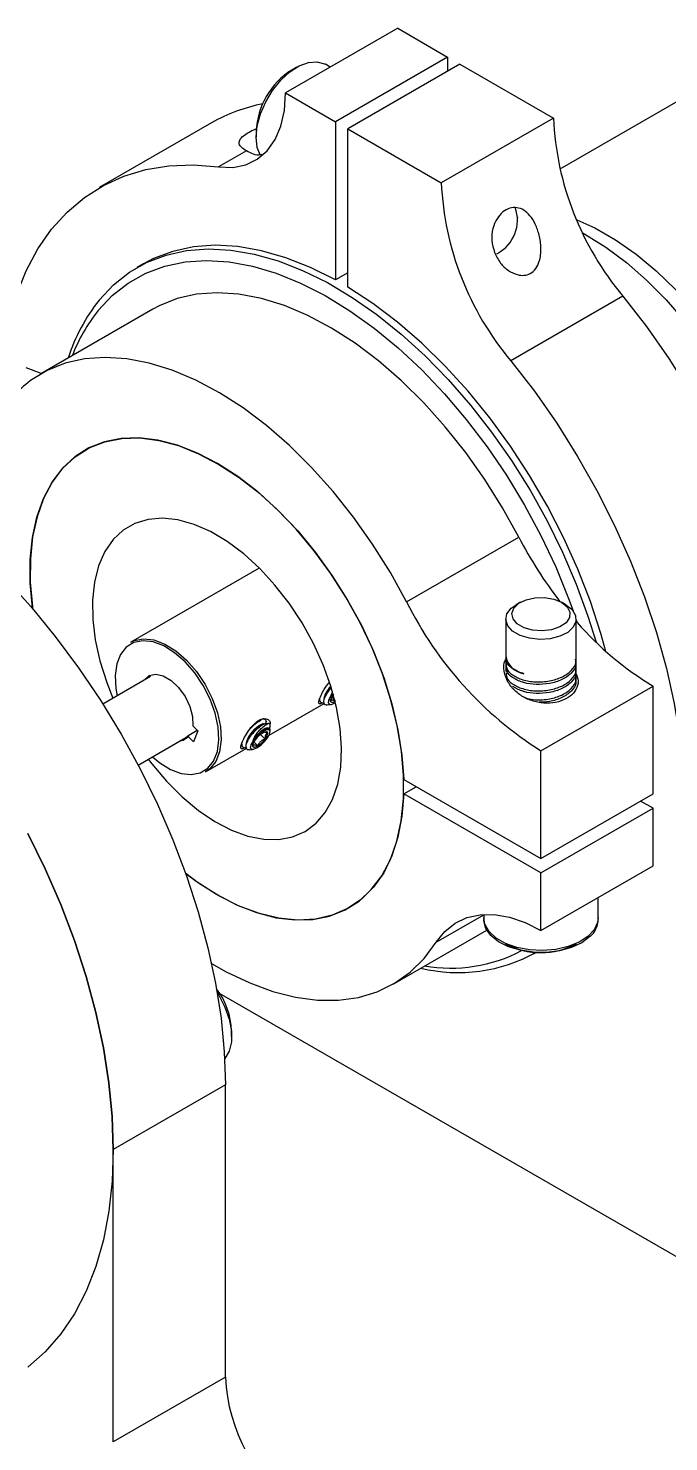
# Model space of a CAD drawing. Header units: inches. Extents: x 4.95 to 12.37, y 2.57 to 7.59.
# Drawn here: x 8.461 to 9.891, y 4.263 to 7.423 of the extents above; entities that cross this region are included whole.
import ezdxf

# ---------------------------------------------------------------- set-up
doc = ezdxf.new("R2010")
doc.units = ezdxf.units.IN
doc.header["$MEASUREMENT"] = 0

msp = doc.modelspace()

# ---------------------------------------------------------------- linework, layer by layer
at = {"color": 7, "linetype": 'Continuous', "lineweight": 25}
for p, q in [((9.2859, 7.4233), (9.0353, 7.2787)), ((9.2859, 7.4233), (9.3972, 7.359)), ((9.0603, 7.3363), (9.0492, 7.3299)), ((9.1353, 7.3364), (9.1243, 7.3427)), ((9.3972, 7.359), (9.1467, 7.2144)), ((9.4251, 7.3429), (9.1745, 7.1983)), ((9.3972, 7.359), (9.3972, 7.3269)), ((9.4251, 7.3429), (9.6338, 7.2224)), ((10.0071, 7.3156), (9.6479, 7.1083)), ((9.0353, 7.2787), (9.1467, 7.2144)), ((8.8699, 7.2116), (8.6194, 7.067)), ((9.1467, 7.2144), (9.1467, 6.8605)), ((9.6338, 7.2224), (9.3833, 7.0778)), ((8.9699, 7.1925), (8.9699, 7.1797)), ((9.1745, 6.8445), (9.1745, 7.1983)), ((9.1745, 7.1983), (9.3833, 7.0778)), ((8.9478, 7.1491), (8.8855, 7.1132)), ((9.5546, 6.9998), (9.5546, 7.0012)), ((8.7178, 6.8965), (8.7039, 6.8885)), ((9.5073, 6.9193), (9.5086, 6.92)), ((9.1745, 6.8766), (9.1467, 6.8605)), ((8.7391, 6.7952), (8.4886, 6.6506)), ((9.7892, 6.8245), (9.5387, 6.6799)), ((8.4894, 6.6511), (8.4563, 6.6644)), ((9.3059, 6.1413), (9.5564, 6.2859)), ((8.9768, 6.2164), (8.6896, 6.0506)), ((9.5599, 6.14), (9.5503, 6.1345)), ((9.6617, 6.1345), (9.6521, 6.14)), ((9.5273, 6.1023), (9.5273, 6.0026)), ((9.6847, 5.9636), (9.6847, 6.1023)), ((9.6847, 6.1011), (9.6867, 6.0951)), ((9.5273, 6.0202), (9.5273, 6.0168)), ((9.6847, 6.0068), (9.6847, 6.0126)), ((8.7338, 5.9739), (8.6274, 5.9125)), ((9.5273, 6.0026), (9.5273, 5.9967)), ((9.5273, 5.9917), (9.5273, 5.9855)), ((9.6847, 5.9867), (9.6847, 5.9925)), ((9.6847, 5.9666), (9.6847, 5.9724)), ((9.1325, 5.9598), (9.1291, 5.956)), ((9.606, 5.8081), (9.8566, 5.9527)), ((9.6847, 5.9581), (9.6847, 5.963)), ((9.8566, 5.7116), (9.8566, 5.9527)), ((8.9986, 5.8426), (9.1217, 5.9137)), ((9.1125, 5.9183), (9.1136, 5.9172)), ((9.1284, 5.9109), (9.1357, 5.9114)), ((9.1367, 5.9317), (9.1403, 5.9387)), ((9.1386, 5.9282), (9.1454, 5.9212)), ((9.1422, 5.9335), (9.1416, 5.9327)), ((9.1455, 5.915), (9.1468, 5.9158)), ((8.819, 5.8427), (8.8383, 5.8538)), ((8.8285, 5.8636), (8.8393, 5.8528)), ((8.8393, 5.8528), (8.8297, 5.8282)), ((8.9796, 5.8774), (8.9785, 5.877)), ((8.9992, 5.8574), (8.9998, 5.859)), ((9.0011, 5.8503), (9.0013, 5.8534)), ((8.7061, 5.7761), (8.8125, 5.8375)), ((8.8125, 5.8375), (8.819, 5.8427)), ((8.8297, 5.8282), (8.8189, 5.839)), ((8.9385, 5.8179), (8.9396, 5.8168)), ((8.9646, 5.8277), (8.9732, 5.819)), ((8.9797, 5.8444), (8.9899, 5.8342)), ((8.8568, 5.7608), (8.9477, 5.8132)), ((8.9544, 5.8105), (8.9617, 5.811)), ((9.606, 5.5669), (9.606, 5.8081)), ((9.2995, 5.7438), (9.606, 5.5669)), ((9.2995, 5.7117), (9.3274, 5.7277)), ((9.606, 5.5348), (9.2995, 5.7117)), ((9.606, 5.5669), (9.8566, 5.7116)), ((9.8566, 5.6794), (9.8287, 5.6955)), ((9.606, 5.5348), (9.8566, 5.6794)), ((9.8566, 5.5508), (9.8566, 5.6794)), ((9.606, 5.4062), (9.8566, 5.5508)), ((9.606, 5.4062), (9.606, 5.5348)), ((9.734, 5.4351), (9.734, 5.48)), ((9.734, 5.4308), (9.734, 5.48)), ((9.4781, 5.4422), (9.4781, 5.4351)), ((9.4781, 5.4422), (9.4781, 5.4308)), ((9.2758, 5.2866), (9.4847, 5.4072)), ((9.5895, 5.354), (9.5949, 5.3572)), ((10.3535, 4.42), (8.8882, 5.2657)), ((8.9149, 5.1689), (8.9149, 5.1817)), ((8.901, 5.0612), (8.6504, 4.9166)), ((8.901, 4.4079), (8.901, 5.0612)), ((8.6504, 4.2633), (8.6504, 4.9166)), ((8.901, 4.4079), (8.6504, 4.2633))]:
    msp.add_line(p, q, dxfattribs=at)
at = {"color": 8, "linetype": 'Continuous', "lineweight": 25}
msp.add_line((9.372, 5.3801), (9.4781, 5.4414), dxfattribs=at)
at = {"color": 7, "linetype": 'Continuous', "lineweight": 25, "flags": 128}
for points in [[(8.9699, 7.1797), (8.9723, 7.2052), (8.9795, 7.2321), (8.9911, 7.259), (9.0063, 7.2845), (9.0245, 7.3071), (9.0447, 7.3257), (9.0656, 7.3392), (9.0863, 7.347), (9.1056, 7.3485), (9.1225, 7.3437), (9.1243, 7.3427)], [(8.8855, 7.1132), (8.9173, 7.1122), (8.9464, 7.1181), (8.9723, 7.1306), (8.9943, 7.1495), (9.0119, 7.1744), (9.0248, 7.2047), (9.0327, 7.2397), (9.0353, 7.2787)], [(8.9786, 7.14), (8.9723, 7.157), (8.9699, 7.1797)], [(8.4032, 6.6951), (8.4048, 6.7067), (8.4171, 6.7691), (8.4341, 6.8274), (8.4558, 6.8813), (8.482, 6.9303), (8.5126, 6.9741), (8.5473, 7.0125), (8.586, 7.0452), (8.6284, 7.072), (8.6742, 7.0928), (8.7232, 7.1074), (8.7749, 7.1156), (8.8292, 7.1176), (8.8855, 7.1132)], [(9.6858, 6.9952), (9.7261, 6.9768), (9.7724, 6.9503), (9.8184, 6.9182), (9.8636, 6.8808), (9.9075, 6.8385), (9.9496, 6.792), (9.9893, 6.7417), (10.0263, 6.6882), (10.06, 6.6321), (10.09, 6.5741), (10.1161, 6.5149), (10.138, 6.4552), (10.1552, 6.3957), (10.1678, 6.337), (10.1754, 6.2799), (10.1781, 6.225), (10.1757, 6.173), (10.1684, 6.1245), (10.1562, 6.08), (10.1521, 6.0687)], [(9.6994, 6.9657), (9.7042, 6.963), (9.7508, 6.9338), (9.7969, 6.8994), (9.8421, 6.8599), (9.8858, 6.8159), (9.9276, 6.7679), (9.9669, 6.7163), (10.0035, 6.6618), (10.0368, 6.6049), (10.0665, 6.5463), (10.0923, 6.4865), (10.1139, 6.4263), (10.1311, 6.3664), (10.1437, 6.3073), (10.1515, 6.2497), (10.1544, 6.1943), (10.1524, 6.1416), (10.1464, 6.096)], [(8.619, 6.8156), (8.6509, 6.8495), (8.6866, 6.8777), (8.726, 6.9), (8.7687, 6.9163), (8.8143, 6.9262), (8.8625, 6.9299), (8.913, 6.9273), (8.9653, 6.9184), (9.0189, 6.9032), (9.0736, 6.8819), (9.1289, 6.8546), (9.1843, 6.8216), (9.2394, 6.7831), (9.2938, 6.7395), (9.347, 6.691), (9.3987, 6.638), (9.4484, 6.581), (9.4957, 6.5204), (9.5403, 6.4567), (9.5819, 6.3904), (9.62, 6.3219), (9.6544, 6.2519), (9.6848, 6.1808), (9.711, 6.1093), (9.7293, 6.0505)], [(9.1467, 6.8605), (9.091, 6.8884), (9.0358, 6.9102), (8.9817, 6.9258), (8.929, 6.9351), (8.8781, 6.938), (8.8295, 6.9345), (8.7835, 6.9245), (8.7404, 6.9083), (8.7178, 6.8965)], [(8.6168, 6.7921), (8.6484, 6.8257), (8.684, 6.8536), (8.7232, 6.8755), (8.7656, 6.8913), (8.8111, 6.9008), (8.8591, 6.904), (8.9093, 6.9008), (8.9613, 6.8912), (9.0147, 6.8754), (9.069, 6.8535), (9.1239, 6.8256), (9.1788, 6.7919), (9.2334, 6.7528), (9.2871, 6.7086), (9.3396, 6.6596), (9.3905, 6.6061), (9.4392, 6.5487), (9.4855, 6.4878), (9.529, 6.4239), (9.5693, 6.3574), (9.606, 6.289), (9.639, 6.2192), (9.6678, 6.1485), (9.6779, 6.1208)], [(9.5564, 6.2859), (9.5203, 6.3513), (9.4806, 6.4146), (9.4378, 6.4751), (9.3922, 6.5324), (9.3443, 6.5859), (9.2945, 6.6352), (9.2432, 6.6797), (9.1909, 6.7191), (9.1381, 6.7531), (9.0853, 6.7813), (9.0329, 6.8035), (8.9814, 6.8194), (8.9312, 6.829), (8.8829, 6.8321), (8.8368, 6.8287), (8.7934, 6.8189), (8.753, 6.8027), (8.7391, 6.7952)], [(9.751, 6.0303), (9.7399, 6.0699), (9.7164, 6.1419), (9.6885, 6.2139), (9.6564, 6.2851), (9.6204, 6.3551), (9.5807, 6.4233), (9.5377, 6.4892), (9.4917, 6.5523), (9.4431, 6.6119), (9.3922, 6.6678), (9.3395, 6.7193), (9.2853, 6.7662), (9.2302, 6.808), (9.1745, 6.8445)], [(9.7892, 6.8245), (9.8419, 6.7562), (9.8917, 6.6847), (9.9384, 6.6105), (9.9817, 6.5342), (10.0211, 6.4561), (10.0566, 6.3768), (10.0878, 6.2968), (10.1146, 6.2167), (10.1368, 6.1369), (10.1542, 6.0581), (10.1667, 5.9806), (10.1742, 5.9051), (10.1767, 5.832)], [(9.3059, 6.1413), (9.2697, 6.2067), (9.23, 6.27), (9.1872, 6.3305), (9.1416, 6.3878), (9.0937, 6.4413), (9.0439, 6.4906), (8.9926, 6.5351), (8.9404, 6.5745), (8.8876, 6.6085), (8.8347, 6.6367), (8.7823, 6.6589), (8.7308, 6.6748), (8.6807, 6.6844), (8.6323, 6.6875), (8.5862, 6.6841), (8.5428, 6.6743), (8.5025, 6.6581), (8.4656, 6.6356)], [(9.5387, 6.6799), (9.5913, 6.6116), (9.6412, 6.5401), (9.6879, 6.4659), (9.7311, 6.3896), (9.7706, 6.3115), (9.8061, 6.2322), (9.8373, 6.1522), (9.8641, 6.0721), (9.8862, 5.9923), (9.9036, 5.9135), (9.9161, 5.836), (9.9236, 5.7605), (9.9261, 5.6874)], [(9.2992, 5.7524), (9.2945, 5.807), (9.2849, 5.8636), (9.2706, 5.9214), (9.2518, 5.9797), (9.2286, 6.038), (9.2014, 6.0954), (9.1704, 6.1513), (9.136, 6.205), (9.0987, 6.256), (9.0588, 6.3037), (9.0169, 6.3474), (8.9734, 6.3866), (8.9288, 6.421), (8.8836, 6.4501), (8.8385, 6.4735), (8.7938, 6.491), (8.7502, 6.5023), (8.7082, 6.5074), (8.6681, 6.5062), (8.6306, 6.4987), (8.5961, 6.485), (8.5649, 6.4652), (8.5374, 6.4396), (8.5139, 6.4085), (8.4948, 6.3722), (8.4802, 6.3312), (8.4703, 6.286), (8.4653, 6.237), (8.4651, 6.1849), (8.4699, 6.1302), (8.4704, 6.1261)], [(8.4704, 6.1261), (8.4702, 6.1279), (8.4652, 6.183), (8.4652, 6.2356), (8.4702, 6.2849), (8.48, 6.3306), (8.4947, 6.3719), (8.5139, 6.4085), (8.5375, 6.4398), (8.5652, 6.4655), (8.5967, 6.4853), (8.6316, 6.499), (8.6694, 6.5064), (8.7098, 6.5074), (8.7522, 6.502), (8.7962, 6.4902), (8.8411, 6.4722), (8.8866, 6.4483), (8.932, 6.4187), (8.9769, 6.3837), (9.0206, 6.3438), (9.0626, 6.2994), (9.1026, 6.2511), (9.1399, 6.1994), (9.1741, 6.145), (9.2049, 6.0885), (9.2318, 6.0306), (9.2546, 5.9719), (9.2729, 5.9132), (9.2866, 5.8552), (9.2955, 5.7985), (9.2995, 5.7438), (9.2995, 5.7438)], [(8.8681, 6.2979), (8.8311, 6.3141), (8.7951, 6.3243), (8.7607, 6.328), (8.7284, 6.3254), (8.6988, 6.3164), (8.6725, 6.3011), (8.65, 6.28), (8.6316, 6.2533), (8.6177, 6.2215), (8.6085, 6.1852), (8.6041, 6.145), (8.6048, 6.1017), (8.6104, 6.056), (8.6208, 6.0088), (8.6359, 5.9608), (8.6499, 5.9255)], [(8.7286, 5.7891), (8.7365, 5.7788), (8.7694, 5.7398), (8.8043, 5.7049), (8.8406, 5.6747), (8.8777, 5.6497), (8.9149, 5.6305), (8.9514, 5.6173), (8.9867, 5.6103), (9.0202, 5.6097), (9.0512, 5.6156), (9.0792, 5.6277), (9.1036, 5.646), (9.1241, 5.6699), (9.1403, 5.6993), (9.1519, 5.7334), (9.1587, 5.7717), (9.1605, 5.8135), (9.1574, 5.8581), (9.1494, 5.9047), (9.1366, 5.9524), (9.1192, 6.0004), (9.0977, 6.0479), (9.0722, 6.0939), (9.0434, 6.1377), (9.0117, 6.1784), (8.9777, 6.2155), (8.942, 6.2481), (8.9053, 6.2757), (8.8681, 6.2979), (8.8681, 6.2979)], [(8.4099, 6.1934), (8.4666, 6.1305), (8.5211, 6.0638), (8.5731, 5.9938), (8.6221, 5.9208), (8.668, 5.8453), (8.7104, 5.7679), (8.749, 5.6889), (8.7837, 5.6089), (8.8143, 5.5284), (8.8404, 5.4478), (8.862, 5.3676), (8.879, 5.2884), (8.8912, 5.2106), (8.8985, 5.1347), (8.901, 5.0612)], [(9.6617, 6.1345), (9.6756, 6.1236), (9.6834, 6.1108), (9.6842, 6.0973), (9.6782, 6.0842), (9.6657, 6.0727), (9.6479, 6.0639), (9.6264, 6.0584), (9.6031, 6.0569), (9.58, 6.0594), (9.5592, 6.0658), (9.5426, 6.0754), (9.5317, 6.0873), (9.5273, 6.1006), (9.5299, 6.1141), (9.5393, 6.1265), (9.5503, 6.1345)], [(9.6521, 6.14), (9.6645, 6.13), (9.6707, 6.1181), (9.6698, 6.1057), (9.662, 6.0942), (9.6481, 6.0848), (9.6297, 6.0784), (9.6087, 6.0759), (9.5874, 6.0774), (9.5681, 6.0828), (9.553, 6.0916), (9.5436, 6.1027), (9.5409, 6.115), (9.5453, 6.1271), (9.5563, 6.1377), (9.5727, 6.1457), (9.5926, 6.1502), (9.6141, 6.1508), (9.6346, 6.1472), (9.6521, 6.14)], [(8.8109, 6.0069), (8.7874, 6.0273), (8.7632, 6.0424), (8.7393, 6.0514), (8.7168, 6.054), (8.6967, 6.0501), (8.6797, 6.0398), (8.6668, 6.0236), (8.6584, 6.0022), (8.655, 5.9764), (8.6566, 5.9476), (8.6595, 5.931)], [(8.6896, 6.0506), (8.6975, 6.0544), (8.7181, 6.0584), (8.741, 6.0558), (8.7654, 6.0466), (8.7901, 6.0312), (8.8141, 6.0103)], [(8.7382, 5.7946), (8.7542, 5.7814), (8.7784, 5.7663), (8.8023, 5.7573), (8.8248, 5.7547), (8.845, 5.7586), (8.8619, 5.7689), (8.8748, 5.7851), (8.8832, 5.8066), (8.8867, 5.8323), (8.8851, 5.8611), (8.8785, 5.8919), (8.8672, 5.9231), (8.8517, 5.9536), (8.8327, 5.9819), (8.8109, 6.0069)], [(8.8141, 6.0103), (8.8363, 5.9849), (8.8557, 5.956), (8.8715, 5.9249), (8.8831, 5.893), (8.8898, 5.8616), (8.8914, 5.8322), (8.8879, 5.8059), (8.8793, 5.7841), (8.8661, 5.7675), (8.8568, 5.7608)], [(8.7204, 5.9666), (8.7308, 5.976), (8.7453, 5.9793), (8.7622, 5.9756), (8.7798, 5.9654), (8.7966, 5.9495), (8.8111, 5.9294), (8.8218, 5.9071), (8.8278, 5.8844), (8.8285, 5.8636)], [(9.1414, 5.9364), (9.1361, 5.9296), (9.1317, 5.9215), (9.1305, 5.9153), (9.1327, 5.9119), (9.1379, 5.9118), (9.1455, 5.915)], [(9.1361, 5.9185), (9.1366, 5.9177), (9.1375, 5.9171), (9.1386, 5.9168), (9.1399, 5.9167), (9.1415, 5.917), (9.1432, 5.9175), (9.1452, 5.9184), (9.1461, 5.9188)], [(8.9715, 5.8146), (8.9801, 5.8207), (8.9886, 5.8287), (8.9955, 5.8374), (8.9999, 5.8454), (9.0011, 5.8517), (8.9989, 5.8551), (8.9936, 5.8552), (8.9861, 5.8519), (8.9775, 5.8458), (8.969, 5.8378), (8.9621, 5.8291), (8.9577, 5.8211), (8.9565, 5.8149), (8.9587, 5.8114), (8.964, 5.8113), (8.9715, 5.8146)], [(8.9955, 5.8484), (8.9949, 5.8493), (8.9941, 5.8499), (8.993, 5.8502), (8.9916, 5.8502), (8.9901, 5.8499), (8.9883, 5.8494), (8.9864, 5.8486), (8.9843, 5.8475)], [(8.8189, 5.839), (8.8069, 5.831), (8.7995, 5.8295)], [(8.9621, 5.8181), (8.9626, 5.8172), (8.9635, 5.8166), (8.9646, 5.8163), (8.9659, 5.8163), (8.9675, 5.8166), (8.9693, 5.8171), (8.9712, 5.818), (8.9732, 5.819)], [(8.8125, 5.5333), (8.8356, 5.5162), (8.8808, 5.4872), (8.9259, 5.4638), (8.9706, 5.4463), (9.0142, 5.4349), (9.0562, 5.4298), (9.0963, 5.431), (9.1338, 5.4385), (9.1683, 5.4522), (9.1995, 5.472), (9.227, 5.4976), (9.2505, 5.5287), (9.2696, 5.565), (9.2842, 5.606), (9.294, 5.6513), (9.2991, 5.7003), (9.2992, 5.7524)], [(9.2995, 5.7117), (9.2955, 5.6616), (9.2866, 5.6152), (9.2729, 5.573), (9.2546, 5.5355), (9.2318, 5.5031), (9.2049, 5.4763), (9.1741, 5.4553), (9.1399, 5.4404), (9.1026, 5.4318), (9.0626, 5.4296), (9.0206, 5.4337), (8.9769, 5.4443), (8.932, 5.461), (8.8866, 5.4838), (8.8411, 5.5124), (8.8125, 5.5333)], [(8.4598, 5.6233), (8.4985, 5.5443), (8.5332, 5.4643), (8.5637, 5.3838), (8.5899, 5.3032), (8.6115, 5.223), (8.6284, 5.1438), (8.6406, 5.066), (8.648, 4.9901), (8.6504, 4.9166), (8.648, 4.846), (8.6406, 4.7786), (8.6284, 4.7148), (8.6115, 4.6552), (8.5899, 4.6), (8.5637, 4.5496), (8.5332, 4.5043), (8.4985, 4.4643), (8.4598, 4.43)], [(8.6504, 4.9166), (8.648, 4.9901), (8.6406, 5.066), (8.6284, 5.1438), (8.6115, 5.223), (8.5899, 5.3032), (8.5637, 5.3838), (8.5332, 5.4643), (8.4985, 5.5443), (8.4598, 5.6233)], [(9.372, 5.3801), (9.391, 5.404), (9.414, 5.4224), (9.4404, 5.435), (9.4698, 5.4415), (9.5016, 5.4418), (9.5354, 5.4359), (9.5704, 5.424), (9.606, 5.4062)], [(9.734, 5.4351), (9.7326, 5.4243), (9.7249, 5.4078), (9.7108, 5.3927), (9.6911, 5.3799), (9.6667, 5.3701), (9.6391, 5.3637), (9.6097, 5.3612), (9.5801, 5.3627), (9.5519, 5.3681), (9.5266, 5.3771), (9.5056, 5.3892), (9.49, 5.4038), (9.4807, 5.4201), (9.4781, 5.4351)], [(9.7155, 5.3926), (9.6973, 5.379), (9.6742, 5.3683), (9.6474, 5.3609), (9.6183, 5.3573), (9.5886, 5.3576), (9.5599, 5.3619), (9.5336, 5.3699), (9.5112, 5.3812), (9.4939, 5.3951), (9.4827, 5.411), (9.4781, 5.4279), (9.4781, 5.4308)], [(8.87, 5.3328), (8.9031, 5.314), (8.9554, 5.2889), (9.0071, 5.2699), (9.0576, 5.2571), (9.1066, 5.2506), (9.1536, 5.2505), (9.1982, 5.2568), (9.24, 5.2694), (9.2786, 5.2883), (9.3136, 5.3132), (9.3449, 5.3439), (9.372, 5.3801)], [(8.8827, 5.2673), (8.8865, 5.2613), (8.9, 5.2349), (8.9094, 5.2078), (8.9143, 5.1814), (8.9143, 5.1571), (8.9094, 5.1363), (8.9, 5.1201), (8.8994, 5.1194)]]:
    msp.add_lwpolyline(points, dxfattribs=at)
at = {"color": 7, "linetype": 'Continuous', "lineweight": 25}
for centre, radius, start, end in [((9.1391, 7.1864), 0.1693, 122.0783, 177.9393), ((9.0558, 6.8875), 0.3736, 100.9836, 119.8412), ((10.3001, 7.2533), 0.667, 182.6517, 220.0036), ((10.0496, 7.1087), 0.667, 182.6517, 220.0036), ((9.4691, 6.9945), 0.0843, 297.9321, 19.6324), ((8.9363, 6.5637), 0.4052, 141.5622, 162.4169), ((8.9194, 6.5509), 0.387, 141.4414, 158.7686), ((10.4055, 6.725), 0.9559, 207.3453, 217.5541), ((10.0445, 6.5048), 0.8232, 206.207, 237.8153), ((10.225, 6.5645), 0.7142, 221.0936, 238.9445), ((9.5746, 6.0279), 0.048, 189.2823, 262.066), ((9.1546, 5.9195), 0.0185, 134.288, 182.9741), ((9.0158, 5.796), 0.0603, 121.4139, 142.9705), ((8.9993, 5.8346), 0.0345, 94.4108, 129.1654), ((8.977, 5.8474), 0.0185, 314.2878, 2.9742), ((8.9806, 5.8191), 0.0185, 134.2874, 182.9746), ((8.9418, 5.8705), 0.0603, 301.4141, 322.9704), ((9.6821, 5.4323), 0.0519, 310.1326, 358.3361), ((9.606, 5.5268), 0.17, 242.1635, 297.8365), ((9.4211, 5.6699), 0.3577, 256.4531, 299.0514), ((9.4041, 5.6619), 0.3399, 260.1346, 297.799), ((8.7477, 5.1753), 0.1673, 2.2123, 37.0647), ((9.2861, 4.4255), 0.3855, 182.6093, 235.0943)]:
    msp.add_arc(centre, radius, start, end, dxfattribs=at)
for points, knots in [([(8.9478, 7.1491), (8.9441, 7.1516), (8.9366, 7.1564), (8.9313, 7.1643), (8.9319, 7.1729), (8.939, 7.1817), (8.9524, 7.1905), (8.9634, 7.1963), (8.9702, 7.1987), (8.9709, 7.199)], [0, 0, 0, 0, 0.205964, 0.411245, 0.575448, 0.740988, 0.863041, 0.985172, 1, 1, 1, 1]), ([(8.9822, 7.1407), (8.9816, 7.1405), (8.975, 7.1385), (8.9641, 7.141), (8.9532, 7.1464), (8.9478, 7.1491)], [0, 0, 0, 0, 0.04883, 0.53046, 1, 1, 1, 1]), ([(9.5022, 6.9222), (9.4997, 6.9309), (9.4946, 6.9482), (9.4972, 6.9752), (9.5066, 6.9978), (9.5204, 7.0135), (9.5361, 7.022), (9.5523, 7.0233), (9.568, 7.0174), (9.5821, 7.0047), (9.5941, 6.9854), (9.603, 6.9603), (9.6071, 6.9311), (9.6044, 6.9048), (9.5954, 6.8852), (9.5832, 6.8742), (9.5684, 6.8701), (9.5512, 6.8719), (9.5326, 6.8811), (9.5141, 6.8981), (9.5063, 6.9139), (9.5022, 6.9222)], [0, 0, 0, 0, 0.059872, 0.119981, 0.173974, 0.223209, 0.270291, 0.316822, 0.363956, 0.413015, 0.46579, 0.524288, 0.58944, 0.657756, 0.702125, 0.746771, 0.785514, 0.824322, 0.880355, 0.937275, 1, 1, 1, 1]), ([(8.4656, 6.6356), (8.452, 6.6244), (8.4234, 6.6005), (8.3822, 6.56), (8.3424, 6.5288), (8.3056, 6.51), (8.2744, 6.5024), (8.2411, 6.5032), (8.2174, 6.5143), (8.2057, 6.5198)], [0, 0, 0, 0, 0.179217, 0.379194, 0.581268, 0.694862, 0.801821, 0.902345, 1, 1, 1, 1]), ([(9.6847, 5.9786), (9.6861, 5.9753), (9.6905, 5.9652), (9.6875, 5.9491), (9.6766, 5.9327), (9.6574, 5.9207), (9.6329, 5.9142), (9.6055, 5.9143), (9.5782, 5.9214), (9.554, 5.9352), (9.5349, 5.9551), (9.524, 5.9792), (9.5215, 6.0021), (9.5275, 6.0137), (9.5297, 6.018)], [0, 0, 0, 0, 0.043121, 0.132501, 0.219628, 0.306044, 0.39233, 0.478675, 0.565463, 0.65381, 0.745573, 0.842088, 0.941595, 1, 1, 1, 1]), ([(9.568, 5.9804), (9.5671, 5.9807), (9.5573, 5.9834), (9.5412, 5.9913), (9.5282, 6.0044), (9.5285, 6.0135), (9.5286, 6.0168)], [0, 0, 0, 0, 0.037655, 0.402714, 0.777355, 1, 1, 1, 1]), ([(9.5286, 6.0026), (9.5285, 5.9992), (9.5282, 5.9902), (9.5412, 5.977), (9.5642, 5.966), (9.5939, 5.9609), (9.6253, 5.9632), (9.654, 5.972), (9.6747, 5.9868), (9.685, 6.0015), (9.6837, 6.0102), (9.6834, 6.0126)], [0, 0, 0, 0, 0.075682, 0.203032, 0.327124, 0.451216, 0.578565, 0.700879, 0.827124, 0.953369, 1, 1, 1, 1]), ([(9.6834, 6.0067), (9.6837, 6.0044), (9.685, 5.9956), (9.6747, 5.9809), (9.654, 5.9662), (9.6258, 5.9575), (9.5956, 5.9552), (9.5755, 5.9581), (9.5574, 5.9634), (9.5412, 5.9711), (9.5282, 5.9843), (9.5285, 5.9934), (9.5286, 5.9967)], [0, 0, 0, 0, 0.04662, 0.172836, 0.299051, 0.421336, 0.541984, 0.660156, 0.672953, 0.797016, 0.924336, 1, 1, 1, 1]), ([(9.5286, 5.9825), (9.5285, 5.9791), (9.5282, 5.9701), (9.5412, 5.9569), (9.5642, 5.9459), (9.5939, 5.9409), (9.6253, 5.9431), (9.654, 5.9519), (9.6747, 5.9667), (9.685, 5.9814), (9.6837, 5.9901), (9.6834, 5.9925)], [0, 0, 0, 0, 0.075682, 0.203032, 0.327124, 0.451216, 0.578565, 0.700879, 0.827124, 0.953369, 1, 1, 1, 1]), ([(9.6834, 5.9866), (9.6837, 5.9843), (9.685, 5.9755), (9.6747, 5.9608), (9.654, 5.9461), (9.6258, 5.9374), (9.5956, 5.9351), (9.5755, 5.938), (9.5574, 5.9433), (9.5497, 5.9476), (9.5428, 5.9516)], [0, 0, 0, 0, 0.058511, 0.216917, 0.375323, 0.528797, 0.680217, 0.828528, 0.844589, 1, 1, 1, 1]), ([(9.5738, 5.9254), (9.5804, 5.9239), (9.5966, 5.9205), (9.6254, 5.9231), (9.654, 5.9318), (9.6747, 5.9466), (9.685, 5.9613), (9.6837, 5.97), (9.6834, 5.9724)], [0, 0, 0, 0, 0.137348, 0.337533, 0.529801, 0.72825, 0.926699, 1, 1, 1, 1]), ([(9.112, 5.9258), (9.1138, 5.9299), (9.1174, 5.9381), (9.1248, 5.9511), (9.1305, 5.9578), (9.1324, 5.96)], [0, 0, 0, 0, 0.401158, 0.798741, 1, 1, 1, 1]), ([(9.1369, 5.9479), (9.136, 5.9469), (9.132, 5.9428), (9.1264, 5.9348), (9.1215, 5.9253), (9.1198, 5.9176), (9.1215, 5.9126), (9.1246, 5.9105), (9.1277, 5.9111), (9.1284, 5.9112)], [0, 0, 0, 0, 0.057442, 0.241068, 0.422964, 0.599703, 0.776451, 0.951941, 1, 1, 1, 1]), ([(9.1356, 5.9515), (9.1354, 5.9513), (9.1333, 5.9491), (9.1298, 5.9444), (9.1255, 5.9377), (9.1227, 5.9314), (9.1215, 5.927), (9.1218, 5.9253), (9.1218, 5.925)], [0, 0, 0, 0, 0.020742, 0.251185, 0.47497, 0.707731, 0.942742, 1, 1, 1, 1]), ([(9.1363, 5.9497), (9.1348, 5.948), (9.1313, 5.9439), (9.1269, 5.9373), (9.1253, 5.9331), (9.1245, 5.9312)], [0, 0, 0, 0, 0.272297, 0.676876, 1, 1, 1, 1]), ([(9.6834, 5.9665), (9.6837, 5.9642), (9.685, 5.9554), (9.6747, 5.9407), (9.654, 5.9261), (9.6276, 5.9174), (9.6095, 5.9168), (9.6016, 5.9165)], [0, 0, 0, 0, 0.0900497, 0.3338425, 0.5776348, 0.8138352, 1, 1, 1, 1]), ([(9.1196, 5.9153), (9.1188, 5.9149), (9.1147, 5.913), (9.1104, 5.9124), (9.1087, 5.9159), (9.1109, 5.9225), (9.112, 5.9258)], [0, 0, 0, 0, 0.075796, 0.380132, 0.688621, 1, 1, 1, 1]), ([(9.1109, 5.9218), (9.1109, 5.9214), (9.111, 5.9198), (9.112, 5.9191), (9.1127, 5.9186)], [0, 0, 0, 0, 0.274307, 1, 1, 1, 1]), ([(9.1117, 5.9245), (9.1116, 5.9242), (9.1113, 5.9223), (9.1118, 5.92), (9.1128, 5.9181), (9.1135, 5.9173), (9.1143, 5.9165), (9.1152, 5.9157), (9.1164, 5.9156), (9.1166, 5.9156)], [0, 0, 0, 0, 0.053861, 0.378738, 0.60032, 0.664614, 0.697858, 0.953565, 1, 1, 1, 1]), ([(9.1196, 5.9153), (9.1201, 5.9152), (9.1209, 5.915), (9.1221, 5.9153), (9.1226, 5.9155)], [0, 0, 0, 0, 0.568931, 1, 1, 1, 1]), ([(9.1244, 5.9314), (9.1239, 5.9302), (9.123, 5.9278), (9.122, 5.9254), (9.1215, 5.9242)], [0, 0, 0, 0, 0.499735, 1, 1, 1, 1]), ([(9.1361, 5.9185), (9.136, 5.9196), (9.1358, 5.9213), (9.1361, 5.9227), (9.1362, 5.9232)], [0, 0, 0, 0, 0.630969, 1, 1, 1, 1]), ([(9.1472, 5.9195), (9.1447, 5.9202), (9.1405, 5.9215), (9.1372, 5.9205), (9.1364, 5.9191), (9.1361, 5.9185)], [0, 0, 0, 0, 0.439105, 0.751359, 1, 1, 1, 1]), ([(9.1408, 5.9375), (9.1402, 5.9367), (9.1387, 5.9348), (9.1374, 5.9329), (9.1367, 5.9317)], [0, 0, 0, 0, 0.399695, 1, 1, 1, 1]), ([(9.141, 5.937), (9.1405, 5.9365), (9.139, 5.9348), (9.1376, 5.933), (9.1367, 5.9317)], [0, 0, 0, 0, 0.28855, 1, 1, 1, 1]), ([(8.938, 5.8254), (8.9398, 5.8295), (8.9434, 5.8377), (8.9524, 5.8529), (8.9617, 5.8644), (8.9697, 5.8717), (8.9758, 5.876), (8.9818, 5.8787), (8.9894, 5.8804), (8.9971, 5.8787), (9.0017, 5.8733), (9.0007, 5.8684), (9.0004, 5.8669)], [0, 0, 0, 0, 0.1371356, 0.273049, 0.4068427, 0.4739373, 0.5398046, 0.6055884, 0.6729122, 0.8068027, 0.9426946, 1, 1, 1, 1]), ([(8.9894, 5.8779), (8.9889, 5.8784), (8.9877, 5.8796), (8.9833, 5.8791), (8.9771, 5.8763), (8.9719, 5.8733), (8.9691, 5.8709), (8.9687, 5.8707)], [0, 0, 0, 0, 0.174424, 0.443117, 0.708713, 0.964334, 1, 1, 1, 1]), ([(8.9937, 5.8713), (8.9933, 5.8726), (8.9926, 5.8754), (8.99, 5.8781), (8.9874, 5.8788), (8.9864, 5.879)], [0, 0, 0, 0, 0.356089, 0.753494, 1, 1, 1, 1]), ([(8.9775, 5.8613), (8.9747, 5.859), (8.9687, 5.8541), (8.9599, 5.8445), (8.9524, 5.8344), (8.9476, 5.8249), (8.9459, 5.8172), (8.9475, 5.8122), (8.9506, 5.8101), (8.9537, 5.8107), (8.9544, 5.8108)], [0, 0, 0, 0, 0.127366, 0.26964, 0.411925, 0.552871, 0.689821, 0.826778, 0.96276, 1, 1, 1, 1]), ([(8.9877, 5.867), (8.9873, 5.8674), (8.9864, 5.8683), (8.9831, 5.8678), (8.9785, 5.8657), (8.9729, 5.862), (8.9669, 5.8569), (8.961, 5.8507), (8.9558, 5.844), (8.9515, 5.8373), (8.9487, 5.831), (8.9475, 5.8266), (8.9478, 5.8249), (8.9478, 5.8245)], [0, 0, 0, 0, 0.065356, 0.168207, 0.269866, 0.367693, 0.4687, 0.57164, 0.672444, 0.770335, 0.872152, 0.974953, 1, 1, 1, 1]), ([(8.9816, 5.8652), (8.9805, 5.8647), (8.9776, 5.8634), (8.9715, 5.8589), (8.9645, 5.8522), (8.958, 5.8444), (8.9529, 5.8369), (8.9513, 5.8327), (8.9505, 5.8308)], [0, 0, 0, 0, 0.111899, 0.294151, 0.484071, 0.672912, 0.854762, 1, 1, 1, 1]), ([(8.9812, 5.8765), (8.9795, 5.8757), (8.9763, 5.8741), (8.9711, 5.8706), (8.9653, 5.8659), (8.9599, 5.861), (8.9563, 5.8569), (8.9551, 5.8556)], [0, 0, 0, 0, 0.215392, 0.424997, 0.578404, 0.862647, 1, 1, 1, 1]), ([(8.9627, 5.8313), (8.9642, 5.8343), (8.9671, 5.8404), (8.9737, 5.8498), (8.981, 5.858), (8.9885, 5.8643), (8.9937, 5.8677), (8.996, 5.8687), (8.9966, 5.8689)], [0, 0, 0, 0, 0.1771683, 0.3579955, 0.5434772, 0.7286676, 0.9325007, 1, 1, 1, 1]), ([(8.9968, 5.8579), (8.9965, 5.8582), (8.9956, 5.8591), (8.9923, 5.8586), (8.9876, 5.8565), (8.982, 5.8528), (8.9761, 5.8477), (8.9702, 5.8415), (8.9657, 5.8358), (8.9635, 5.8324), (8.9627, 5.8313)], [0, 0, 0, 0, 0.090158, 0.232042, 0.372282, 0.507235, 0.646573, 0.788581, 0.927639, 1, 1, 1, 1]), ([(8.9788, 5.8479), (8.978, 5.8472), (8.9746, 5.8445), (8.97, 5.84), (8.9655, 5.835), (8.9636, 5.8325), (8.9627, 5.8313)], [0, 0, 0, 0, 0.145604, 0.576627, 0.785414, 1, 1, 1, 1]), ([(8.9886, 5.868), (8.9878, 5.8677), (8.985, 5.8666), (8.9809, 5.8639), (8.978, 5.8616), (8.9775, 5.8613)], [0, 0, 0, 0, 0.269757, 0.883121, 1, 1, 1, 1]), ([(9.001, 5.8534), (9.0011, 5.8545), (9.0012, 5.8572), (8.9982, 5.8586), (8.993, 5.8575), (8.9862, 5.8539), (8.9812, 5.8498), (8.9788, 5.8479)], [0, 0, 0, 0, 0.155585, 0.377055, 0.588683, 0.80031, 1, 1, 1, 1]), ([(8.9888, 5.8683), (8.9876, 5.8678), (8.9854, 5.8669), (8.983, 5.866), (8.9819, 5.8655)], [0, 0, 0, 0, 0.50017, 1, 1, 1, 1]), ([(8.9882, 5.8498), (8.9892, 5.8498), (8.9912, 5.8499), (8.994, 5.8489), (8.9955, 5.8484)], [0, 0, 0, 0, 0.492577, 1, 1, 1, 1]), ([(8.9955, 5.8484), (8.9948, 5.848), (8.9928, 5.8468), (8.9903, 5.8435), (8.9896, 5.8385), (8.9898, 5.8352), (8.9899, 5.8342)], [0, 0, 0, 0, 0.180943, 0.506294, 0.843974, 1, 1, 1, 1]), ([(8.9905, 5.868), (8.9909, 5.8691), (8.9919, 5.8716), (8.9922, 5.8738), (8.9918, 5.8747), (8.9917, 5.875)], [0, 0, 0, 0, 0.397271, 0.847547, 1, 1, 1, 1]), ([(8.9998, 5.8589), (8.9998, 5.859), (9.0008, 5.8609), (9.0012, 5.8635), (9.001, 5.8665), (8.9996, 5.8685), (8.9977, 5.8688), (8.9966, 5.8689)], [0, 0, 0, 0, 0.010696, 0.285668, 0.505674, 0.729319, 1, 1, 1, 1]), ([(8.819, 5.8427), (8.8187, 5.8425), (8.8183, 5.8422), (8.8179, 5.8414), (8.818, 5.8405), (8.8183, 5.8397), (8.8187, 5.8392), (8.8189, 5.839)], [0, 0, 0, 0, 0.206445, 0.412792, 0.622078, 0.83764, 1, 1, 1, 1]), ([(8.9456, 5.8149), (8.9448, 5.8145), (8.9408, 5.8126), (8.9364, 5.8119), (8.9347, 5.8155), (8.9369, 5.8221), (8.938, 5.8254)], [0, 0, 0, 0, 0.075797, 0.380132, 0.688621, 1, 1, 1, 1]), ([(8.9376, 5.8233), (8.9376, 5.8219), (8.9378, 5.8195), (8.9388, 5.8177), (8.9395, 5.8169), (8.9403, 5.8161), (8.9412, 5.8153), (8.9424, 5.8152), (8.9426, 5.8152)], [0, 0, 0, 0, 0.343372, 0.577569, 0.645523, 0.680659, 0.950924, 1, 1, 1, 1]), ([(8.9456, 5.8149), (8.9461, 5.8148), (8.9469, 5.8146), (8.9481, 5.8149), (8.9486, 5.8151)], [0, 0, 0, 0, 0.568931, 1, 1, 1, 1]), ([(8.9504, 5.8309), (8.9499, 5.8298), (8.949, 5.8274), (8.948, 5.825), (8.9475, 5.8238)], [0, 0, 0, 0, 0.499729, 1, 1, 1, 1]), ([(8.9621, 5.8181), (8.962, 5.8192), (8.9618, 5.8209), (8.9621, 5.8223), (8.9622, 5.8228)], [0, 0, 0, 0, 0.630969, 1, 1, 1, 1]), ([(8.9732, 5.819), (8.9707, 5.8198), (8.9665, 5.8211), (8.9632, 5.8201), (8.9624, 5.8187), (8.9621, 5.8181)], [0, 0, 0, 0, 0.439105, 0.751359, 1, 1, 1, 1]), ([(8.9899, 5.8342), (8.9866, 5.8329), (8.981, 5.8307), (8.9758, 5.8247), (8.974, 5.8208), (8.9732, 5.819)], [0, 0, 0, 0, 0.439106, 0.751356, 1, 1, 1, 1])]:
    msp.add_open_spline(points, degree=3, knots=knots, dxfattribs=at)

doc.saveas('drawing.dxf')
